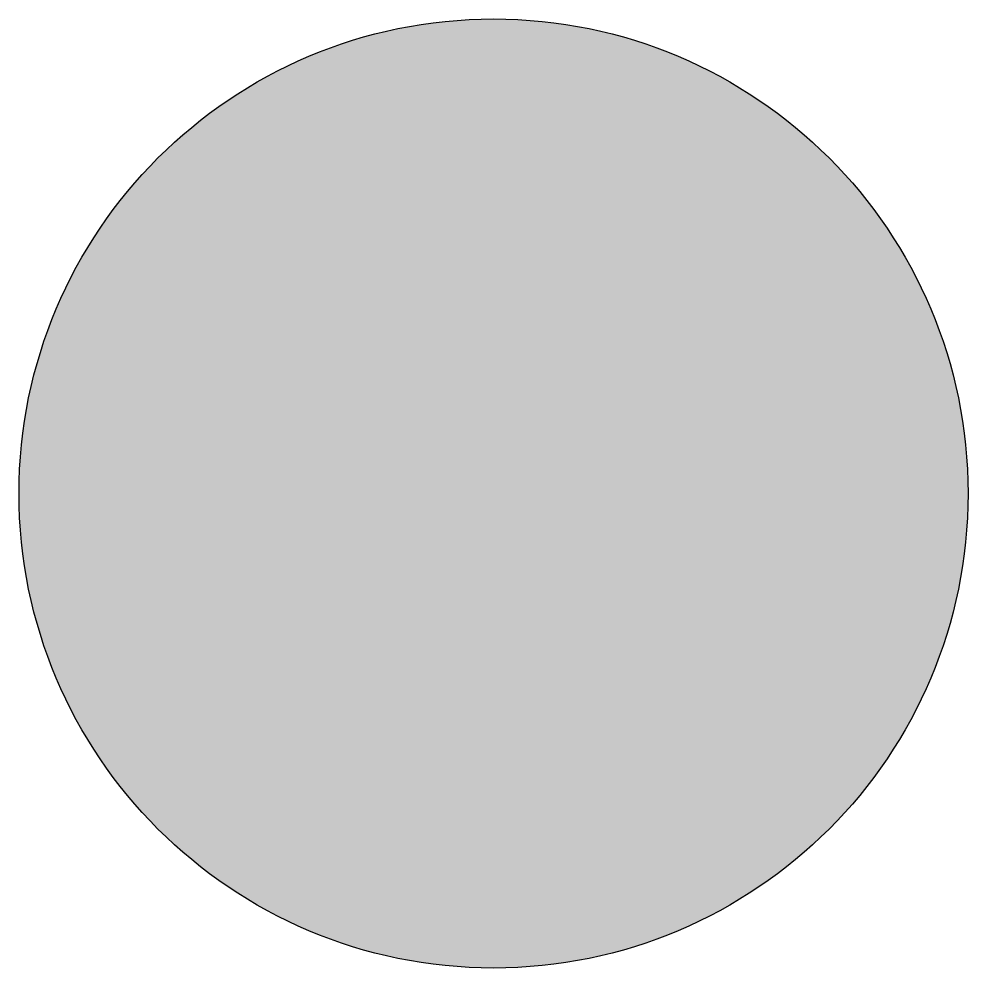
# Model space of a CAD drawing. Extents: x -1585.38 to -1583.88, y -880.34 to -878.84.
import ezdxf

# ---------------------------------------------------------------- set-up
doc = ezdxf.new("R2010")
doc.units = 0
doc.header["$LTSCALE"] = 0.3
doc.layers.add('SYMB_FIL', color=3, linetype='CONTINUOUS')

msp = doc.modelspace()

# ---------------------------------------------------------------- hatches: boundary and pattern name
at = {"layer": 'SYMB_FIL'}
msp.add_hatch(color=256, dxfattribs=at).paths.add_polyline_path([(-1585.3839, -879.5933, 1), (-1583.8839, -879.5933, 1)])

# ---------------------------------------------------------------- linework, layer by layer
msp.add_circle((-1584.6339, -879.5933), 0.75, dxfattribs=at)

doc.saveas('drawing.dxf')
